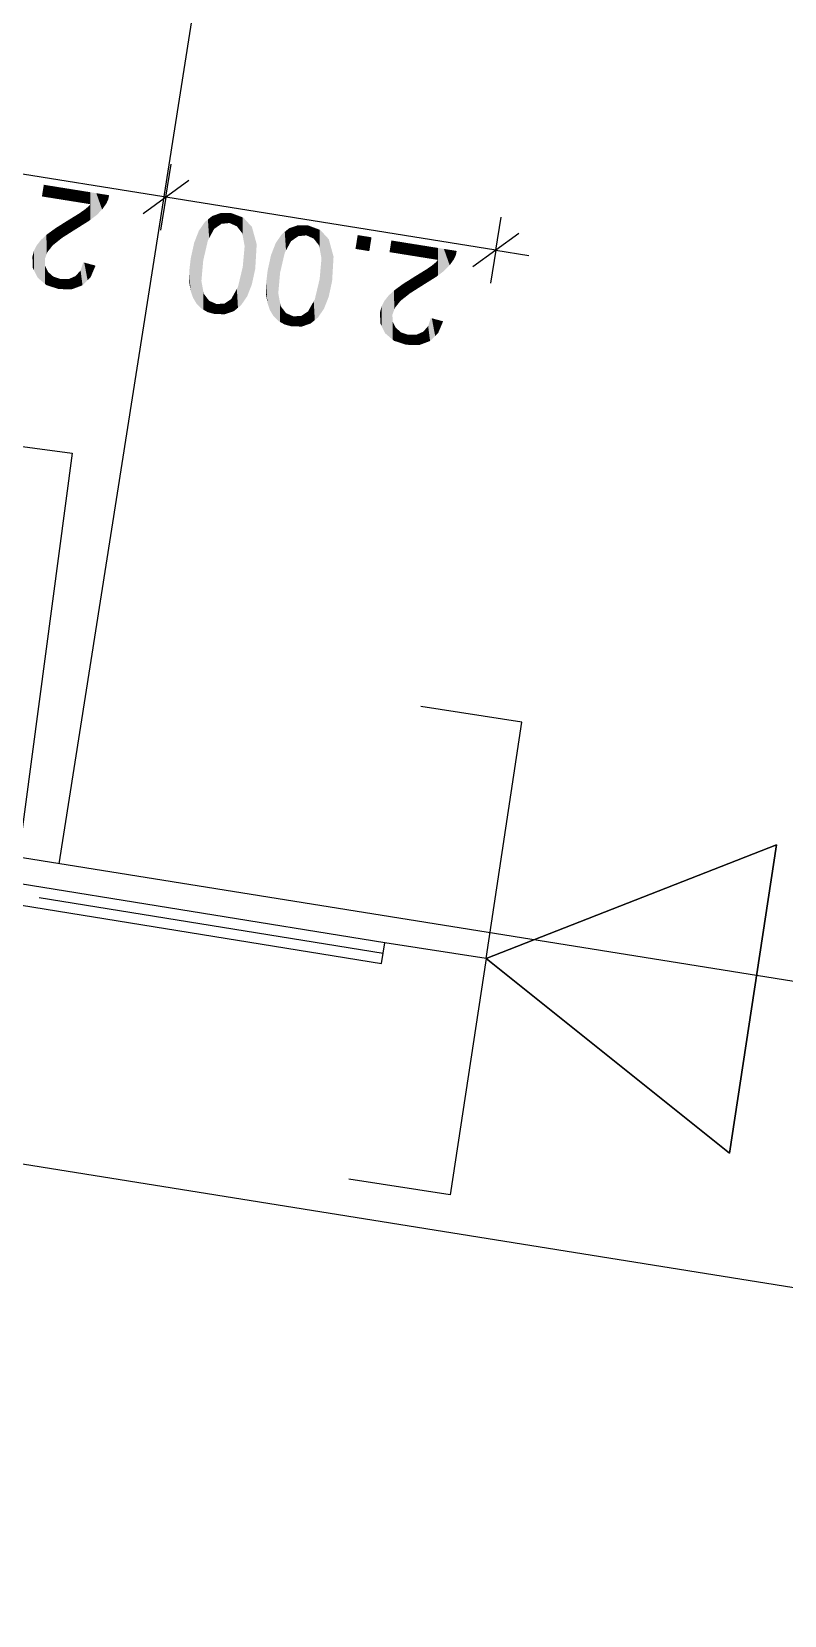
# Model space of a CAD drawing. Header units: inches. Extents: x 0.0008 to 0.0144, y 0.0003 to 0.0113.
# Drawn here: x 0.0058682 to 0.0060456, y 0.0052366 to 0.0056099 of the extents above; entities that cross this region are included whole.
import ezdxf

# ---------------------------------------------------------------- set-up
doc = ezdxf.new("R2010")
doc.units = ezdxf.units.IN
doc.header["$MEASUREMENT"] = 0
doc.linetypes.add('PUNKT', pattern=[6.35, 0, -6.35])
doc.layers.add('Standard', color=7, linetype='Continuous')

# ---------------------------------------------------------------- blocks, each defined once
blk = doc.blocks.new('*U601')
at = {"layer": 'Standard', "color": 7, "linetype": 'ByBlock'}
for points in [[(0.1512053, 0.141169), (0.1511941, 0.1411708), (0.1512053, 0.1412407)], [(0.1512053, 0.141169), (0.1512053, 0.1412407), (0.1512117, 0.141168)], [(0.1512117, 0.141168), (0.1512117, 0.1412397), (0.1512129, 0.1411678)], [(0.1512129, 0.1411678), (0.1512129, 0.1412395), (0.151221, 0.1411665)], [(0.151221, 0.1411665), (0.151221, 0.1412382), (0.151223, 0.1411662)], [(0.151223, 0.1411662), (0.151223, 0.1412379), (0.151227, 0.1411655)], [(0.151227, 0.1411655), (0.151227, 0.1412372), (0.1512312, 0.1411649)], [(0.1512312, 0.1411649), (0.1512312, 0.1412366), (0.1512596, 0.1411603)], [(0.1512596, 0.1411603), (0.1512596, 0.141232), (0.1512631, 0.1411597)], [(0.1512631, 0.1411597), (0.1512631, 0.1412314), (0.1512751, 0.1411578)], [(0.1512751, 0.1411578), (0.1512751, 0.1412295), (0.1512955, 0.1411545)], [(0.1512955, 0.1411545), (0.1512955, 0.1412262), (0.1513068, 0.1411527)], [(0.1513068, 0.1411527), (0.1513068, 0.1412244), (0.1513181, 0.1411509)], [(0.1513181, 0.1411509), (0.1513181, 0.1412226), (0.1513517, 0.1411455)], [(0.1513517, 0.1411455), (0.1513517, 0.1412172), (0.1513553, 0.141145)], [(0.1513553, 0.141145), (0.1513553, 0.1412167), (0.1513732, 0.1411421)], [(0.1513732, 0.1411421), (0.1513732, 0.1412138), (0.1513959, 0.1411385)], [(0.1513959, 0.1411385), (0.1513959, 0.1412102), (0.1514103, 0.1411362)], [(0.1514103, 0.1411362), (0.1514103, 0.1412079), (0.1514128, 0.1411358)], [(0.1514128, 0.1411358), (0.1514128, 0.1412075), (0.1514257, 0.1411337)], [(0.1514257, 0.1411337), (0.1514257, 0.1412054), (0.1514372, 0.1411318)], [(0.1514372, 0.1411318), (0.1514372, 0.1412035), (0.1514418, 0.1411311)], [(0.1514418, 0.1411311), (0.1514418, 0.1412028), (0.1514477, 0.1411302)], [(0.1514477, 0.1411302), (0.1514477, 0.1412019), (0.1514678, 0.1411269)], [(0.1514678, 0.1411269), (0.1514678, 0.1411986), (0.151473, 0.1411261)], [(0.151473, 0.1411261), (0.151473, 0.1411978), (0.1514847, 0.1411242)], [(0.1514372, 0.1410001), (0.1514257, 0.1410749), (0.1514372, 0.1410828)], [(0.1514418, 0.141003), (0.1514372, 0.1410828), (0.1514418, 0.1410859)], [(0.1514477, 0.1410067), (0.1514418, 0.1410859), (0.1514477, 0.14109)], [(0.1514678, 0.1410193), (0.1514477, 0.14109), (0.1514678, 0.1411066)], [(0.151473, 0.1410225), (0.1514678, 0.1411066), (0.151473, 0.141112)], [(0.1514847, 0.1410313), (0.151473, 0.141112), (0.1514847, 0.1411242)], [(0.1512955, 0.1409072), (0.1512751, 0.1409804), (0.1512955, 0.1409933)], [(0.1513068, 0.140916), (0.1512955, 0.1409933), (0.1513068, 0.1410003)], [(0.1513181, 0.140925), (0.1513068, 0.1410003), (0.1513181, 0.1410075)], [(0.1513517, 0.1409462), (0.1513181, 0.1410075), (0.1513517, 0.1410287)], [(0.1513553, 0.1409485), (0.1513517, 0.1410287), (0.1513553, 0.1410309)], [(0.1513732, 0.1409598), (0.1513553, 0.1410309), (0.1513732, 0.1410418)], [(0.1513959, 0.1409742), (0.1513732, 0.1410418), (0.1513959, 0.1410558)], [(0.1514103, 0.1409832), (0.1513959, 0.1410558), (0.1514103, 0.1410645)], [(0.1514128, 0.1409848), (0.1514103, 0.1410645), (0.1514128, 0.1410661)], [(0.1514257, 0.1409929), (0.1514128, 0.1410661), (0.1514257, 0.1410749)], [(0.1511879, 0.1406681), (0.1511681, 0.1408844), (0.1511879, 0.1409098)], [(0.1511941, 0.1406629), (0.1511879, 0.1409098), (0.1511941, 0.1409155)], [(0.1511879, 0.1406681), (0.1511879, 0.1409098), (0.1511941, 0.1406629)], [(0.1512053, 0.1406534), (0.1511941, 0.1409155), (0.1512053, 0.1409259)], [(0.1511941, 0.1406629), (0.1511941, 0.1409155), (0.1512053, 0.1406534)], [(0.1512117, 0.1406479), (0.1512053, 0.1409259), (0.1512117, 0.1409319)], [(0.1512053, 0.1406534), (0.1512053, 0.1409259), (0.1512117, 0.1406479)], [(0.1512129, 0.1407998), (0.1512117, 0.1409319), (0.1512129, 0.140933)], [(0.151221, 0.1408215), (0.1512129, 0.140933), (0.151221, 0.1409404)], [(0.151223, 0.140827), (0.151221, 0.1409404), (0.151223, 0.1409423)], [(0.151227, 0.1408377), (0.151223, 0.1409423), (0.151227, 0.1409453)], [(0.1512312, 0.1408429), (0.151227, 0.1409453), (0.1512312, 0.1409483)], [(0.1512596, 0.1408788), (0.1512312, 0.1409483), (0.1512596, 0.1409691)], [(0.1512631, 0.1408816), (0.1512596, 0.1409691), (0.1512631, 0.1409716)], [(0.1512751, 0.140891), (0.1512631, 0.1409716), (0.1512751, 0.1409804)], [(0.1511394, 0.1407439), (0.1511372, 0.1408101), (0.1511394, 0.1408182)], [(0.1511464, 0.1407294), (0.1511394, 0.1408182), (0.1511464, 0.1408447)], [(0.1511394, 0.1407439), (0.1511394, 0.1408182), (0.1511464, 0.1407294)], [(0.1511629, 0.1406956), (0.1511464, 0.1408447), (0.1511629, 0.1408777)], [(0.1511464, 0.1407294), (0.1511464, 0.1408447), (0.1511629, 0.1406956)], [(0.1511681, 0.140685), (0.1511629, 0.1408777), (0.1511681, 0.1408844)], [(0.1511629, 0.1406956), (0.1511629, 0.1408777), (0.1511681, 0.140685)], [(0.1511681, 0.140685), (0.1511681, 0.1408844), (0.1511879, 0.1406681)], [(0.1512117, 0.1406479), (0.1512117, 0.1407966), (0.1512129, 0.1406469)], [(0.1512129, 0.1406469), (0.1512129, 0.1407554), (0.151221, 0.1406401)], [(0.151221, 0.1406401), (0.151221, 0.1407392), (0.151223, 0.1406394)], [(0.151223, 0.1406394), (0.151223, 0.1407351), (0.151227, 0.1406381)], [(0.151227, 0.1406381), (0.151227, 0.1407271), (0.1512312, 0.1406368)], [(0.1512312, 0.1406368), (0.1512312, 0.1407188), (0.1512596, 0.1406276)], [(0.1514103, 0.1406286), (0.1513959, 0.1406942), (0.1514103, 0.1407103)], [(0.1514128, 0.1406296), (0.1514103, 0.1407103), (0.1514128, 0.1407132)], [(0.1514257, 0.1406344), (0.1514128, 0.1407132), (0.1514257, 0.1407279)], [(0.1514372, 0.1406386), (0.1514257, 0.1407279), (0.1514372, 0.1407623)], [(0.1514418, 0.1406432), (0.1514372, 0.1407623), (0.1514418, 0.1407763)], [(0.1512596, 0.1406276), (0.1512596, 0.1406936), (0.1512631, 0.1406265)], [(0.1512631, 0.1406265), (0.1512631, 0.1406905), (0.1512751, 0.1406226)], [(0.1512751, 0.1406226), (0.1512751, 0.1406865), (0.1512955, 0.1406161)], [(0.1512955, 0.1406161), (0.1512955, 0.1406798), (0.1513068, 0.1406159)], [(0.1513181, 0.1406157), (0.1513068, 0.140676), (0.1513181, 0.1406762)], [(0.1513068, 0.1406159), (0.1513068, 0.140676), (0.1513181, 0.1406157)], [(0.1513517, 0.1406152), (0.1513181, 0.1406762), (0.1513517, 0.1406765)], [(0.1513181, 0.1406157), (0.1513181, 0.1406762), (0.1513517, 0.1406152)], [(0.1513553, 0.1406151), (0.1513517, 0.1406765), (0.1513553, 0.1406766)], [(0.1513517, 0.1406152), (0.1513517, 0.1406765), (0.1513553, 0.1406151)], [(0.1513732, 0.1406149), (0.1513553, 0.1406766), (0.1513732, 0.1406843)], [(0.1513553, 0.1406151), (0.1513553, 0.1406766), (0.1513732, 0.1406149)], [(0.1513959, 0.1406233), (0.1513732, 0.1406843), (0.1513959, 0.1406942)]]:
    blk.add_solid(points, dxfattribs=at)
at = {"layer": 'Standard', "color": 7, "linetype": 'ByBlock', "extrusion": (0, 0, -1)}
for points in [[(-0.1512117, 0.141168), (-0.1512053, 0.1412407), (-0.1512117, 0.1412397)], [(-0.1512129, 0.1411678), (-0.1512117, 0.1412397), (-0.1512129, 0.1412395)], [(-0.151221, 0.1411665), (-0.1512129, 0.1412395), (-0.151221, 0.1412382)], [(-0.151223, 0.1411662), (-0.151221, 0.1412382), (-0.151223, 0.1412379)], [(-0.151227, 0.1411655), (-0.151223, 0.1412379), (-0.151227, 0.1412372)], [(-0.1512312, 0.1411649), (-0.151227, 0.1412372), (-0.1512312, 0.1412366)], [(-0.1512596, 0.1411603), (-0.1512312, 0.1412366), (-0.1512596, 0.141232)], [(-0.1512631, 0.1411597), (-0.1512596, 0.141232), (-0.1512631, 0.1412314)], [(-0.1512751, 0.1411578), (-0.1512631, 0.1412314), (-0.1512751, 0.1412295)], [(-0.1512955, 0.1411545), (-0.1512751, 0.1412295), (-0.1512955, 0.1412262)], [(-0.1513068, 0.1411527), (-0.1512955, 0.1412262), (-0.1513068, 0.1412244)], [(-0.1513181, 0.1411509), (-0.1513068, 0.1412244), (-0.1513181, 0.1412226)], [(-0.1513517, 0.1411455), (-0.1513181, 0.1412226), (-0.1513517, 0.1412172)], [(-0.1513553, 0.141145), (-0.1513517, 0.1412172), (-0.1513553, 0.1412167)], [(-0.1513732, 0.1411421), (-0.1513553, 0.1412167), (-0.1513732, 0.1412138)], [(-0.1513959, 0.1411385), (-0.1513732, 0.1412138), (-0.1513959, 0.1412102)], [(-0.1514103, 0.1411362), (-0.1513959, 0.1412102), (-0.1514103, 0.1412079)], [(-0.1514128, 0.1411358), (-0.1514103, 0.1412079), (-0.1514128, 0.1412075)], [(-0.1514257, 0.1411337), (-0.1514128, 0.1412075), (-0.1514257, 0.1412054)], [(-0.1514372, 0.1411318), (-0.1514257, 0.1412054), (-0.1514372, 0.1412035)], [(-0.1514418, 0.1411311), (-0.1514372, 0.1412035), (-0.1514418, 0.1412028)], [(-0.1514477, 0.1411302), (-0.1514418, 0.1412028), (-0.1514477, 0.1412019)], [(-0.1514678, 0.1411269), (-0.1514477, 0.1412019), (-0.1514678, 0.1411986)], [(-0.151473, 0.1411261), (-0.1514678, 0.1411986), (-0.151473, 0.1411978)], [(-0.1514847, 0.1411242), (-0.151473, 0.1411978), (-0.1514847, 0.1411959)], [(-0.1514847, 0.1410313), (-0.1514847, 0.1411959), (-0.1514854, 0.1410318)], [(-0.1514854, 0.1410318), (-0.1514847, 0.1411959), (-0.1514854, 0.1411958)], [(-0.1514854, 0.1410318), (-0.1514854, 0.1411958), (-0.1515153, 0.1410541)], [(-0.1515153, 0.1410541), (-0.1514854, 0.1411958), (-0.1515153, 0.141191)], [(-0.1515153, 0.1410541), (-0.1515153, 0.141191), (-0.15152, 0.1410576)], [(-0.15152, 0.1410576), (-0.1515153, 0.141191), (-0.15152, 0.1411903)], [(-0.15152, 0.1410576), (-0.15152, 0.1411903), (-0.1515546, 0.1410923)], [(-0.1515546, 0.1410923), (-0.15152, 0.1411903), (-0.1515546, 0.1411847)], [(-0.1515546, 0.1410923), (-0.1515546, 0.1411847), (-0.1515803, 0.1411288)], [(-0.1515803, 0.1411288), (-0.1515546, 0.1411847), (-0.1515803, 0.1411806)], [(-0.1515803, 0.1411288), (-0.1515803, 0.1411806), (-0.1515912, 0.1411523)], [(-0.1515912, 0.1411523), (-0.1515803, 0.1411806), (-0.1515912, 0.1411789)], [(-0.1515912, 0.1411523), (-0.1515912, 0.1411789), (-0.1515969, 0.141178)], [(-0.1514372, 0.1410001), (-0.1514372, 0.1410828), (-0.1514418, 0.141003)], [(-0.1514418, 0.141003), (-0.1514418, 0.1410859), (-0.1514477, 0.1410067)], [(-0.1514477, 0.1410067), (-0.1514477, 0.14109), (-0.1514678, 0.1410193)], [(-0.1514678, 0.1410193), (-0.1514678, 0.1411066), (-0.151473, 0.1410225)], [(-0.151473, 0.1410225), (-0.151473, 0.141112), (-0.1514847, 0.1410313)], [(-0.1512955, 0.1409072), (-0.1512955, 0.1409933), (-0.1513068, 0.140916)], [(-0.1513068, 0.140916), (-0.1513068, 0.1410003), (-0.1513181, 0.140925)], [(-0.1513181, 0.140925), (-0.1513181, 0.1410075), (-0.1513517, 0.1409462)], [(-0.1513517, 0.1409462), (-0.1513517, 0.1410287), (-0.1513553, 0.1409485)], [(-0.1513553, 0.1409485), (-0.1513553, 0.1410309), (-0.1513732, 0.1409598)], [(-0.1513732, 0.1409598), (-0.1513732, 0.1410418), (-0.1513959, 0.1409742)], [(-0.1513959, 0.1409742), (-0.1513959, 0.1410558), (-0.1514103, 0.1409832)], [(-0.1514103, 0.1409832), (-0.1514103, 0.1410645), (-0.1514128, 0.1409848)], [(-0.1514128, 0.1409848), (-0.1514128, 0.1410661), (-0.1514257, 0.1409929)], [(-0.1514257, 0.1409929), (-0.1514257, 0.1410749), (-0.1514372, 0.1410001)], [(-0.1512117, 0.1407966), (-0.1512117, 0.1409319), (-0.1512129, 0.1407998)], [(-0.1512129, 0.1407998), (-0.1512129, 0.140933), (-0.151221, 0.1408215)], [(-0.151221, 0.1408215), (-0.151221, 0.1409404), (-0.151223, 0.140827)], [(-0.151223, 0.140827), (-0.151223, 0.1409423), (-0.151227, 0.1408377)], [(-0.151227, 0.1408377), (-0.151227, 0.1409453), (-0.1512312, 0.1408429)], [(-0.1512312, 0.1408429), (-0.1512312, 0.1409483), (-0.1512596, 0.1408788)], [(-0.1512596, 0.1408788), (-0.1512596, 0.1409691), (-0.1512631, 0.1408816)], [(-0.1512631, 0.1408816), (-0.1512631, 0.1409716), (-0.1512751, 0.140891)], [(-0.1512751, 0.140891), (-0.1512751, 0.1409804), (-0.1512955, 0.1409072)], [(-0.1512129, 0.1406469), (-0.1512117, 0.1407966), (-0.1512129, 0.1407554)], [(-0.151221, 0.1406401), (-0.1512129, 0.1407554), (-0.151221, 0.1407392)], [(-0.151223, 0.1406394), (-0.151221, 0.1407392), (-0.151223, 0.1407351)], [(-0.151227, 0.1406381), (-0.151223, 0.1407351), (-0.151227, 0.1407271)], [(-0.1512312, 0.1406368), (-0.151227, 0.1407271), (-0.1512312, 0.1407188)], [(-0.1512596, 0.1406276), (-0.1512312, 0.1407188), (-0.1512596, 0.1406936)], [(-0.1514103, 0.1406286), (-0.1514103, 0.1407103), (-0.1514128, 0.1406296)], [(-0.1514128, 0.1406296), (-0.1514128, 0.1407132), (-0.1514257, 0.1406344)], [(-0.1514257, 0.1406344), (-0.1514257, 0.1407279), (-0.1514372, 0.1406386)], [(-0.1514372, 0.1406386), (-0.1514372, 0.1407623), (-0.1514418, 0.1406432)], [(-0.1514418, 0.1406432), (-0.1514418, 0.1407763), (-0.1514477, 0.140649)], [(-0.1514477, 0.140649), (-0.1514418, 0.1407763), (-0.1514477, 0.1407748)], [(-0.1514477, 0.140649), (-0.1514477, 0.1407748), (-0.1514678, 0.1406687)], [(-0.1514678, 0.1406687), (-0.1514477, 0.1407748), (-0.1514678, 0.1407694)], [(-0.1514678, 0.1406687), (-0.1514678, 0.1407694), (-0.151473, 0.1406738)], [(-0.151473, 0.1406738), (-0.1514678, 0.1407694), (-0.151473, 0.140768)], [(-0.151473, 0.1406738), (-0.151473, 0.140768), (-0.1514847, 0.1406853)], [(-0.1514847, 0.1406853), (-0.151473, 0.140768), (-0.1514847, 0.1407649)], [(-0.1514847, 0.1406853), (-0.1514847, 0.1407649), (-0.1514854, 0.140686)], [(-0.1514854, 0.140686), (-0.1514847, 0.1407649), (-0.1514854, 0.1407647)], [(-0.1514854, 0.140686), (-0.1514854, 0.1407647), (-0.1515153, 0.1407567)], [(-0.1512631, 0.1406265), (-0.1512596, 0.1406936), (-0.1512631, 0.1406905)], [(-0.1512751, 0.1406226), (-0.1512631, 0.1406905), (-0.1512751, 0.1406865)], [(-0.1512955, 0.1406161), (-0.1512751, 0.1406865), (-0.1512955, 0.1406798)], [(-0.1513068, 0.1406159), (-0.1512955, 0.1406798), (-0.1513068, 0.140676)], [(-0.1513732, 0.1406149), (-0.1513732, 0.1406843), (-0.1513959, 0.1406233)], [(-0.1513959, 0.1406233), (-0.1513959, 0.1406942), (-0.1514103, 0.1406286)]]:
    blk.add_solid(points, dxfattribs=at)
blk = doc.blocks.new('*U602')
at = {"layer": 'Standard', "color": 7, "linetype": 'ByBlock'}
for points in [[(0.1510037, 0.141188), (0.1509904, 0.1411902), (0.1510037, 0.141273)], [(0.1510037, 0.141188), (0.1510037, 0.141273), (0.1510733, 0.1411769)]]:
    blk.add_solid(points, dxfattribs=at)
at = {"layer": 'Standard', "color": 7, "linetype": 'ByBlock', "extrusion": (0, 0, -1)}
for points in [[(-0.1510733, 0.1411769), (-0.1510037, 0.141273), (-0.1510733, 0.1412618)], [(-0.1510733, 0.1411769), (-0.1510733, 0.1412618), (-0.1510865, 0.1412597)]]:
    blk.add_solid(points, dxfattribs=at)
blk = doc.blocks.new('*U603')
at = {"layer": 'Standard', "color": 7, "linetype": 'ByBlock'}
for points in [[(0.1505422, 0.1410611), (0.150539, 0.1412636), (0.1505422, 0.1412681)], [(0.1505484, 0.1410877), (0.1505422, 0.1412681), (0.1505484, 0.1412772)], [(0.1505648, 0.1411584), (0.1505484, 0.1412772), (0.1505648, 0.1412906)], [(0.150567, 0.1411677), (0.1505648, 0.1412906), (0.150567, 0.1412924)], [(0.1505744, 0.1411813), (0.150567, 0.1412924), (0.1505744, 0.1412985)], [(0.1505928, 0.1412149), (0.1505744, 0.1412985), (0.1505928, 0.1413135)], [(0.1506044, 0.1412362), (0.1505928, 0.1413135), (0.1506044, 0.1413176)], [(0.1506089, 0.1412394), (0.1506044, 0.1413176), (0.1506089, 0.1413191)], [(0.1506194, 0.1412466), (0.1506089, 0.1413191), (0.1506194, 0.1413228)], [(0.150645, 0.1412643), (0.1506194, 0.1413228), (0.150645, 0.1413317)], [(0.1506963, 0.1412713), (0.1506963, 0.1413311), (0.1507059, 0.1412671)], [(0.1507059, 0.1412671), (0.1507059, 0.141331), (0.1507062, 0.1412669)], [(0.1507062, 0.1412669), (0.1507062, 0.1413309), (0.1507219, 0.1412599)], [(0.1507219, 0.1412599), (0.1507219, 0.1413251), (0.1507404, 0.1412518)], [(0.1507404, 0.1412518), (0.1507404, 0.1413182), (0.1507469, 0.1412434)], [(0.1507469, 0.1412434), (0.1507469, 0.1413158), (0.1507659, 0.1412189)], [(0.1507659, 0.1412189), (0.1507659, 0.1413087), (0.150773, 0.1412097)], [(0.150773, 0.1412097), (0.150773, 0.141306), (0.1507758, 0.141194)], [(0.1507758, 0.141194), (0.1507758, 0.141305), (0.1507797, 0.1411723)], [(0.1507797, 0.1411723), (0.1507797, 0.1413035), (0.1507868, 0.1411328)], [(0.1504994, 0.1407876), (0.1504846, 0.1411531), (0.1504994, 0.1411909)], [(0.1505126, 0.1407745), (0.1504994, 0.1411909), (0.1505126, 0.1412249)], [(0.1504994, 0.1407876), (0.1504994, 0.1411909), (0.1505126, 0.1407745)], [(0.150528, 0.1407593), (0.1505126, 0.1412249), (0.150528, 0.1412474)], [(0.1505126, 0.1407745), (0.1505126, 0.1412249), (0.150528, 0.1407593)], [(0.1505284, 0.1409289), (0.150528, 0.1412474), (0.1505284, 0.141248)], [(0.150539, 0.1410478), (0.1505284, 0.141248), (0.150539, 0.1412636)], [(0.1504778, 0.1408238), (0.1504642, 0.1410598), (0.1504778, 0.1411221)], [(0.1504846, 0.1408124), (0.1504778, 0.1411221), (0.1504846, 0.1411531)], [(0.1504778, 0.1408238), (0.1504778, 0.1411221), (0.1504846, 0.1408124)], [(0.1504846, 0.1408124), (0.1504846, 0.1411531), (0.1504994, 0.1407876)], [(0.1507868, 0.1408101), (0.1507797, 0.1410535), (0.1507868, 0.1411328)], [(0.1504551, 0.1409178), (0.1504548, 0.14098), (0.1504551, 0.1409831)], [(0.1504632, 0.1408672), (0.1504551, 0.1409831), (0.1504632, 0.1410515)], [(0.1504551, 0.1409178), (0.1504551, 0.1409831), (0.1504632, 0.1408672)], [(0.1504642, 0.1408643), (0.1504632, 0.1410515), (0.1504642, 0.1410598)], [(0.1504632, 0.1408672), (0.1504632, 0.1410515), (0.1504642, 0.1408643)], [(0.1504642, 0.1408643), (0.1504642, 0.1410598), (0.1504778, 0.1408238)], [(0.150773, 0.14079), (0.1507659, 0.1409682), (0.150773, 0.140998)], [(0.1507758, 0.1407941), (0.150773, 0.140998), (0.1507758, 0.1410098)], [(0.1507797, 0.1407998), (0.1507758, 0.1410098), (0.1507797, 0.1410535)], [(0.150528, 0.1407593), (0.150528, 0.1409248), (0.1505284, 0.1407589)], [(0.1505284, 0.1407589), (0.1505284, 0.1409227), (0.150539, 0.1407529)], [(0.1507469, 0.1407641), (0.1507404, 0.1408769), (0.1507469, 0.1408885)], [(0.1507659, 0.1407797), (0.1507469, 0.1408885), (0.1507659, 0.1409682)], [(0.150539, 0.1407529), (0.150539, 0.1408648), (0.1505422, 0.1407511)], [(0.1505422, 0.1407511), (0.1505422, 0.1408479), (0.1505484, 0.1407476)], [(0.1505484, 0.1407476), (0.1505484, 0.1408398), (0.1505648, 0.1407382)], [(0.1505648, 0.1407382), (0.1505648, 0.1408184), (0.150567, 0.1407376)], [(0.150567, 0.1407376), (0.150567, 0.1408155), (0.1505744, 0.1407355)], [(0.1505744, 0.1407355), (0.1505744, 0.1408058), (0.1505928, 0.1407305)], [(0.1505928, 0.1407305), (0.1505928, 0.1407978), (0.1506044, 0.1407273)], [(0.1506044, 0.1407273), (0.1506044, 0.1407927), (0.1506089, 0.1407261)], [(0.1506963, 0.1407348), (0.1506693, 0.1407915), (0.1506963, 0.1408093)], [(0.1507059, 0.1407381), (0.1506963, 0.1408093), (0.1507059, 0.1408156)], [(0.1507062, 0.1407382), (0.1507059, 0.1408156), (0.1507062, 0.1408158)], [(0.1507219, 0.1407436), (0.1507062, 0.1408158), (0.1507219, 0.140844)], [(0.1507404, 0.1407587), (0.1507219, 0.140844), (0.1507404, 0.1408769)], [(0.1506089, 0.1407261), (0.1506089, 0.1407907), (0.1506194, 0.140726)], [(0.150645, 0.1407257), (0.1506194, 0.1407862), (0.150645, 0.140788)], [(0.1506194, 0.140726), (0.1506194, 0.1407862), (0.150645, 0.1407257)], [(0.1506482, 0.1407257), (0.150645, 0.140788), (0.1506482, 0.1407882)], [(0.150645, 0.1407257), (0.150645, 0.140788), (0.1506482, 0.1407257)], [(0.1506663, 0.1407255), (0.1506482, 0.1407882), (0.1506663, 0.1407895)], [(0.1506482, 0.1407257), (0.1506482, 0.1407882), (0.1506663, 0.1407255)], [(0.1506693, 0.1407255), (0.1506663, 0.1407895), (0.1506693, 0.1407915)], [(0.1506663, 0.1407255), (0.1506663, 0.1407895), (0.1506693, 0.1407255)]]:
    blk.add_solid(points, dxfattribs=at)
at = {"layer": 'Standard', "color": 7, "linetype": 'ByBlock', "extrusion": (0, 0, -1)}
for points in [[(-0.1505422, 0.1410611), (-0.1505422, 0.1412681), (-0.1505484, 0.1410877)], [(-0.1505484, 0.1410877), (-0.1505484, 0.1412772), (-0.1505648, 0.1411584)], [(-0.1505648, 0.1411584), (-0.1505648, 0.1412906), (-0.150567, 0.1411677)], [(-0.150567, 0.1411677), (-0.150567, 0.1412924), (-0.1505744, 0.1411813)], [(-0.1505744, 0.1411813), (-0.1505744, 0.1412985), (-0.1505928, 0.1412149)], [(-0.1505928, 0.1412149), (-0.1505928, 0.1413135), (-0.1506044, 0.1412362)], [(-0.1506044, 0.1412362), (-0.1506044, 0.1413176), (-0.1506089, 0.1412394)], [(-0.1506089, 0.1412394), (-0.1506089, 0.1413191), (-0.1506194, 0.1412466)], [(-0.1506194, 0.1412466), (-0.1506194, 0.1413228), (-0.150645, 0.1412643)], [(-0.150645, 0.1412643), (-0.150645, 0.1413317), (-0.1506482, 0.1412665)], [(-0.1506482, 0.1412665), (-0.150645, 0.1413317), (-0.1506482, 0.1413316)], [(-0.1506482, 0.1412665), (-0.1506482, 0.1413316), (-0.1506663, 0.1412683)], [(-0.1506663, 0.1412683), (-0.1506482, 0.1413316), (-0.1506663, 0.1413315)], [(-0.1506663, 0.1412683), (-0.1506663, 0.1413315), (-0.1506693, 0.1412686)], [(-0.1506693, 0.1412686), (-0.1506663, 0.1413315), (-0.1506693, 0.1413314)], [(-0.1506693, 0.1412686), (-0.1506693, 0.1413314), (-0.1506963, 0.1412713)], [(-0.1506963, 0.1412713), (-0.1506693, 0.1413314), (-0.1506963, 0.1413311)], [(-0.1507059, 0.1412671), (-0.1506963, 0.1413311), (-0.1507059, 0.141331)], [(-0.1507062, 0.1412669), (-0.1507059, 0.141331), (-0.1507062, 0.1413309)], [(-0.1507219, 0.1412599), (-0.1507062, 0.1413309), (-0.1507219, 0.1413251)], [(-0.1507404, 0.1412518), (-0.1507219, 0.1413251), (-0.1507404, 0.1413182)], [(-0.1507469, 0.1412434), (-0.1507404, 0.1413182), (-0.1507469, 0.1413158)], [(-0.1507659, 0.1412189), (-0.1507469, 0.1413158), (-0.1507659, 0.1413087)], [(-0.150773, 0.1412097), (-0.1507659, 0.1413087), (-0.150773, 0.141306)], [(-0.1507758, 0.141194), (-0.150773, 0.141306), (-0.1507758, 0.141305)], [(-0.1507797, 0.1411723), (-0.1507758, 0.141305), (-0.1507797, 0.1413035)], [(-0.1507868, 0.1411328), (-0.1507797, 0.1413035), (-0.1507868, 0.1412958)], [(-0.1507868, 0.1408101), (-0.1507868, 0.1412958), (-0.1508021, 0.1408323)], [(-0.1508021, 0.1408323), (-0.1507868, 0.1412958), (-0.1508021, 0.1412792)], [(-0.1508021, 0.1408323), (-0.1508021, 0.1412792), (-0.1508301, 0.1409037)], [(-0.1508301, 0.1409037), (-0.1508021, 0.1412792), (-0.1508301, 0.1412486)], [(-0.150528, 0.1409248), (-0.150528, 0.1412474), (-0.1505284, 0.1409289)], [(-0.1505284, 0.1409289), (-0.1505284, 0.141248), (-0.150539, 0.1410478)], [(-0.150539, 0.1410478), (-0.150539, 0.1412636), (-0.1505422, 0.1410611)], [(-0.1508301, 0.1409037), (-0.1508301, 0.1412486), (-0.1508306, 0.1409059)], [(-0.1508306, 0.1409059), (-0.1508301, 0.1412486), (-0.1508306, 0.1412481)], [(-0.1508306, 0.1409059), (-0.1508306, 0.1412481), (-0.1508506, 0.1409979)], [(-0.1508506, 0.1409979), (-0.1508306, 0.1412481), (-0.1508506, 0.1411752)], [(-0.1508506, 0.1409979), (-0.1508506, 0.1411752), (-0.1508591, 0.141144)], [(-0.150773, 0.14079), (-0.150773, 0.140998), (-0.1507758, 0.1407941)], [(-0.1507758, 0.1407941), (-0.1507758, 0.1410098), (-0.1507797, 0.1407998)], [(-0.1507797, 0.1407998), (-0.1507797, 0.1410535), (-0.1507868, 0.1408101)], [(-0.1505284, 0.1407589), (-0.150528, 0.1409248), (-0.1505284, 0.1409227)], [(-0.150539, 0.1407529), (-0.1505284, 0.1409227), (-0.150539, 0.1408648)], [(-0.1507469, 0.1407641), (-0.1507469, 0.1408885), (-0.1507659, 0.1407797)], [(-0.1507659, 0.1407797), (-0.1507659, 0.1409682), (-0.150773, 0.14079)], [(-0.1505422, 0.1407511), (-0.150539, 0.1408648), (-0.1505422, 0.1408479)], [(-0.1505484, 0.1407476), (-0.1505422, 0.1408479), (-0.1505484, 0.1408398)], [(-0.1505648, 0.1407382), (-0.1505484, 0.1408398), (-0.1505648, 0.1408184)], [(-0.150567, 0.1407376), (-0.1505648, 0.1408184), (-0.150567, 0.1408155)], [(-0.1505744, 0.1407355), (-0.150567, 0.1408155), (-0.1505744, 0.1408058)], [(-0.1505928, 0.1407305), (-0.1505744, 0.1408058), (-0.1505928, 0.1407978)], [(-0.1506044, 0.1407273), (-0.1505928, 0.1407978), (-0.1506044, 0.1407927)], [(-0.1506089, 0.1407261), (-0.1506044, 0.1407927), (-0.1506089, 0.1407907)], [(-0.1506963, 0.1407348), (-0.1506963, 0.1408093), (-0.1507059, 0.1407381)], [(-0.1507059, 0.1407381), (-0.1507059, 0.1408156), (-0.1507062, 0.1407382)], [(-0.1507062, 0.1407382), (-0.1507062, 0.1408158), (-0.1507219, 0.1407436)], [(-0.1507219, 0.1407436), (-0.1507219, 0.140844), (-0.1507404, 0.1407587)], [(-0.1507404, 0.1407587), (-0.1507404, 0.1408769), (-0.1507469, 0.1407641)], [(-0.1506194, 0.140726), (-0.1506089, 0.1407907), (-0.1506194, 0.1407862)], [(-0.1506693, 0.1407255), (-0.1506693, 0.1407915), (-0.1506963, 0.1407348)]]:
    blk.add_solid(points, dxfattribs=at)
blk = doc.blocks.new('*U604')
at = {"layer": 'Standard', "color": 7, "linetype": 'ByBlock'}
for points in [[(0.1501045, 0.1412321), (0.1500881, 0.1413509), (0.1501045, 0.1413644)], [(0.1501067, 0.1412414), (0.1501045, 0.1413644), (0.1501067, 0.1413662)], [(0.1501141, 0.1412551), (0.1501067, 0.1413662), (0.1501141, 0.1413722)], [(0.1501325, 0.1412887), (0.1501141, 0.1413722), (0.1501325, 0.1413873)], [(0.1501441, 0.1413099), (0.1501325, 0.1413873), (0.1501441, 0.1413913)], [(0.1501486, 0.1413131), (0.1501441, 0.1413913), (0.1501486, 0.1413929)], [(0.1501591, 0.1413203), (0.1501486, 0.1413929), (0.1501591, 0.1413965)], [(0.1501847, 0.1413381), (0.1501591, 0.1413965), (0.1501847, 0.1414054)], [(0.150236, 0.1413451), (0.150236, 0.1414049), (0.1502456, 0.1413408)], [(0.1502456, 0.1413408), (0.1502456, 0.1414048), (0.1502459, 0.1413407)], [(0.1502459, 0.1413407), (0.1502459, 0.1414047), (0.1502616, 0.1413337)], [(0.1502616, 0.1413337), (0.1502616, 0.1413988), (0.1502801, 0.1413255)], [(0.1502801, 0.1413255), (0.1502801, 0.1413919), (0.1502866, 0.1413171)], [(0.1502866, 0.1413171), (0.1502866, 0.1413895), (0.1503056, 0.1412926)], [(0.1503056, 0.1412926), (0.1503056, 0.1413824), (0.1503127, 0.1412834)], [(0.1503127, 0.1412834), (0.1503127, 0.1413798), (0.1503155, 0.1412678)], [(0.1503155, 0.1412678), (0.1503155, 0.1413787), (0.1503194, 0.141246)], [(0.1503194, 0.141246), (0.1503194, 0.1413773), (0.1503265, 0.1412066)], [(0.1500523, 0.1408482), (0.1500391, 0.1412647), (0.1500523, 0.1412986)], [(0.1500678, 0.140833), (0.1500523, 0.1412986), (0.1500678, 0.1413212)], [(0.1500523, 0.1408482), (0.1500523, 0.1412986), (0.1500678, 0.140833)], [(0.1500681, 0.1410026), (0.1500678, 0.1413212), (0.1500681, 0.1413217)], [(0.1500787, 0.1411215), (0.1500681, 0.1413217), (0.1500787, 0.1413373)], [(0.1500819, 0.1411349), (0.1500787, 0.1413373), (0.1500819, 0.1413419)], [(0.1500881, 0.1411615), (0.1500819, 0.1413419), (0.1500881, 0.1413509)], [(0.1500176, 0.1408976), (0.1500039, 0.1411335), (0.1500176, 0.1411959)], [(0.1500243, 0.1408862), (0.1500176, 0.1411959), (0.1500243, 0.1412268)], [(0.1500176, 0.1408976), (0.1500176, 0.1411959), (0.1500243, 0.1408862)], [(0.1500391, 0.1408613), (0.1500243, 0.1412268), (0.1500391, 0.1412647)], [(0.1500243, 0.1408862), (0.1500243, 0.1412268), (0.1500391, 0.1408613)], [(0.1500391, 0.1408613), (0.1500391, 0.1412647), (0.1500523, 0.1408482)], [(0.1503265, 0.1408839), (0.1503194, 0.1411273), (0.1503265, 0.1412066)], [(0.1500029, 0.1409409), (0.1499948, 0.1410568), (0.1500029, 0.1411253)], [(0.1500039, 0.140938), (0.1500029, 0.1411253), (0.1500039, 0.1411335)], [(0.1500029, 0.1409409), (0.1500029, 0.1411253), (0.1500039, 0.140938)], [(0.1500039, 0.140938), (0.1500039, 0.1411335), (0.1500176, 0.1408976)], [(0.1503155, 0.1408679), (0.1503127, 0.1410718), (0.1503155, 0.1410836)], [(0.1503194, 0.1408736), (0.1503155, 0.1410836), (0.1503194, 0.1411273)], [(0.1499948, 0.1409915), (0.1499945, 0.1410538), (0.1499948, 0.1410568)], [(0.1499948, 0.1409915), (0.1499948, 0.1410568), (0.1500029, 0.1409409)], [(0.1500678, 0.140833), (0.1500678, 0.1409985), (0.1500681, 0.1408327)], [(0.1500681, 0.1408327), (0.1500681, 0.1409965), (0.1500787, 0.1408266)], [(0.1503056, 0.1408534), (0.1502866, 0.1409622), (0.1503056, 0.141042)], [(0.1503127, 0.1408638), (0.1503056, 0.141042), (0.1503127, 0.1410718)], [(0.1500787, 0.1408266), (0.1500787, 0.1409386), (0.1500819, 0.1408248)], [(0.1500819, 0.1408248), (0.1500819, 0.1409216), (0.1500881, 0.1408213)], [(0.1500881, 0.1408213), (0.1500881, 0.1409135), (0.1501045, 0.1408119)], [(0.1501045, 0.1408119), (0.1501045, 0.1408921), (0.1501067, 0.1408113)], [(0.1501067, 0.1408113), (0.1501067, 0.1408893), (0.1501141, 0.1408093)], [(0.1502456, 0.1408118), (0.150236, 0.140883), (0.1502456, 0.1408894)], [(0.1502459, 0.1408119), (0.1502456, 0.1408894), (0.1502459, 0.1408896)], [(0.1502616, 0.1408173), (0.1502459, 0.1408896), (0.1502616, 0.1409177)], [(0.1502801, 0.1408325), (0.1502616, 0.1409177), (0.1502801, 0.1409506)], [(0.1502866, 0.1408378), (0.1502801, 0.1409506), (0.1502866, 0.1409622)], [(0.1501141, 0.1408093), (0.1501141, 0.1408796), (0.1501325, 0.1408042)], [(0.1501325, 0.1408042), (0.1501325, 0.1408715), (0.1501441, 0.1408011)], [(0.1501441, 0.1408011), (0.1501441, 0.1408665), (0.1501486, 0.1407998)], [(0.1501486, 0.1407998), (0.1501486, 0.1408645), (0.1501591, 0.1407997)], [(0.1501847, 0.1407995), (0.1501591, 0.1408599), (0.1501847, 0.1408617)], [(0.1501591, 0.1407997), (0.1501591, 0.1408599), (0.1501847, 0.1407995)], [(0.1501879, 0.1407994), (0.1501847, 0.1408617), (0.1501879, 0.140862)], [(0.1501847, 0.1407995), (0.1501847, 0.1408617), (0.1501879, 0.1407994)], [(0.150206, 0.1407993), (0.1501879, 0.140862), (0.150206, 0.1408632)], [(0.1501879, 0.1407994), (0.1501879, 0.140862), (0.150206, 0.1407993)], [(0.150209, 0.1407992), (0.150206, 0.1408632), (0.150209, 0.1408652)], [(0.150206, 0.1407993), (0.150206, 0.1408632), (0.150209, 0.1407992)], [(0.150236, 0.1408085), (0.150209, 0.1408652), (0.150236, 0.140883)]]:
    blk.add_solid(points, dxfattribs=at)
at = {"layer": 'Standard', "color": 7, "linetype": 'ByBlock', "extrusion": (0, 0, -1)}
for points in [[(-0.1501045, 0.1412321), (-0.1501045, 0.1413644), (-0.1501067, 0.1412414)], [(-0.1501067, 0.1412414), (-0.1501067, 0.1413662), (-0.1501141, 0.1412551)], [(-0.1501141, 0.1412551), (-0.1501141, 0.1413722), (-0.1501325, 0.1412887)], [(-0.1501325, 0.1412887), (-0.1501325, 0.1413873), (-0.1501441, 0.1413099)], [(-0.1501441, 0.1413099), (-0.1501441, 0.1413913), (-0.1501486, 0.1413131)], [(-0.1501486, 0.1413131), (-0.1501486, 0.1413929), (-0.1501591, 0.1413203)], [(-0.1501591, 0.1413203), (-0.1501591, 0.1413965), (-0.1501847, 0.1413381)], [(-0.1501847, 0.1413381), (-0.1501847, 0.1414054), (-0.1501879, 0.1413403)], [(-0.1501879, 0.1413403), (-0.1501847, 0.1414054), (-0.1501879, 0.1414054)], [(-0.1501879, 0.1413403), (-0.1501879, 0.1414054), (-0.150206, 0.1413421)], [(-0.150206, 0.1413421), (-0.1501879, 0.1414054), (-0.150206, 0.1414052)], [(-0.150206, 0.1413421), (-0.150206, 0.1414052), (-0.150209, 0.1413424)], [(-0.150209, 0.1413424), (-0.150206, 0.1414052), (-0.150209, 0.1414052)], [(-0.150209, 0.1413424), (-0.150209, 0.1414052), (-0.150236, 0.1413451)], [(-0.150236, 0.1413451), (-0.150209, 0.1414052), (-0.150236, 0.1414049)], [(-0.1502456, 0.1413408), (-0.150236, 0.1414049), (-0.1502456, 0.1414048)], [(-0.1502459, 0.1413407), (-0.1502456, 0.1414048), (-0.1502459, 0.1414047)], [(-0.1502616, 0.1413337), (-0.1502459, 0.1414047), (-0.1502616, 0.1413988)], [(-0.1502801, 0.1413255), (-0.1502616, 0.1413988), (-0.1502801, 0.1413919)], [(-0.1502866, 0.1413171), (-0.1502801, 0.1413919), (-0.1502866, 0.1413895)], [(-0.1503056, 0.1412926), (-0.1502866, 0.1413895), (-0.1503056, 0.1413824)], [(-0.1503127, 0.1412834), (-0.1503056, 0.1413824), (-0.1503127, 0.1413798)], [(-0.1503155, 0.1412678), (-0.1503127, 0.1413798), (-0.1503155, 0.1413787)], [(-0.1503194, 0.141246), (-0.1503155, 0.1413787), (-0.1503194, 0.1413773)], [(-0.1503265, 0.1412066), (-0.1503194, 0.1413773), (-0.1503265, 0.1413695)], [(-0.1503265, 0.1408839), (-0.1503265, 0.1413695), (-0.1503418, 0.1409061)], [(-0.1503418, 0.1409061), (-0.1503265, 0.1413695), (-0.1503418, 0.1413529)], [(-0.1500678, 0.1409985), (-0.1500678, 0.1413212), (-0.1500681, 0.1410026)], [(-0.1500681, 0.1410026), (-0.1500681, 0.1413217), (-0.1500787, 0.1411215)], [(-0.1500787, 0.1411215), (-0.1500787, 0.1413373), (-0.1500819, 0.1411349)], [(-0.1500819, 0.1411349), (-0.1500819, 0.1413419), (-0.1500881, 0.1411615)], [(-0.1500881, 0.1411615), (-0.1500881, 0.1413509), (-0.1501045, 0.1412321)], [(-0.1503418, 0.1409061), (-0.1503418, 0.1413529), (-0.1503698, 0.1409774)], [(-0.1503698, 0.1409774), (-0.1503418, 0.1413529), (-0.1503698, 0.1413223)], [(-0.1503698, 0.1409774), (-0.1503698, 0.1413223), (-0.1503703, 0.1409797)], [(-0.1503703, 0.1409797), (-0.1503698, 0.1413223), (-0.1503703, 0.1413218)], [(-0.1503703, 0.1409797), (-0.1503703, 0.1413218), (-0.1503903, 0.1410716)], [(-0.1503903, 0.1410716), (-0.1503703, 0.1413218), (-0.1503903, 0.1412489)], [(-0.1503903, 0.1410716), (-0.1503903, 0.1412489), (-0.1503988, 0.1412178)], [(-0.1503155, 0.1408679), (-0.1503155, 0.1410836), (-0.1503194, 0.1408736)], [(-0.1503194, 0.1408736), (-0.1503194, 0.1411273), (-0.1503265, 0.1408839)], [(-0.1500681, 0.1408327), (-0.1500678, 0.1409985), (-0.1500681, 0.1409965)], [(-0.1500787, 0.1408266), (-0.1500681, 0.1409965), (-0.1500787, 0.1409386)], [(-0.1503056, 0.1408534), (-0.1503056, 0.141042), (-0.1503127, 0.1408638)], [(-0.1503127, 0.1408638), (-0.1503127, 0.1410718), (-0.1503155, 0.1408679)], [(-0.1500819, 0.1408248), (-0.1500787, 0.1409386), (-0.1500819, 0.1409216)], [(-0.1500881, 0.1408213), (-0.1500819, 0.1409216), (-0.1500881, 0.1409135)], [(-0.1501045, 0.1408119), (-0.1500881, 0.1409135), (-0.1501045, 0.1408921)], [(-0.1501067, 0.1408113), (-0.1501045, 0.1408921), (-0.1501067, 0.1408893)], [(-0.1501141, 0.1408093), (-0.1501067, 0.1408893), (-0.1501141, 0.1408796)], [(-0.1502456, 0.1408118), (-0.1502456, 0.1408894), (-0.1502459, 0.1408119)], [(-0.1502459, 0.1408119), (-0.1502459, 0.1408896), (-0.1502616, 0.1408173)], [(-0.1502616, 0.1408173), (-0.1502616, 0.1409177), (-0.1502801, 0.1408325)], [(-0.1502801, 0.1408325), (-0.1502801, 0.1409506), (-0.1502866, 0.1408378)], [(-0.1502866, 0.1408378), (-0.1502866, 0.1409622), (-0.1503056, 0.1408534)], [(-0.1501325, 0.1408042), (-0.1501141, 0.1408796), (-0.1501325, 0.1408715)], [(-0.1501441, 0.1408011), (-0.1501325, 0.1408715), (-0.1501441, 0.1408665)], [(-0.1501486, 0.1407998), (-0.1501441, 0.1408665), (-0.1501486, 0.1408645)], [(-0.1501591, 0.1407997), (-0.1501486, 0.1408645), (-0.1501591, 0.1408599)], [(-0.150209, 0.1407992), (-0.150209, 0.1408652), (-0.150236, 0.1408085)], [(-0.150236, 0.1408085), (-0.150236, 0.140883), (-0.1502456, 0.1408118)]]:
    blk.add_solid(points, dxfattribs=at)
blk = doc.blocks.new('*U605')
at = {"layer": 'Standard', "color": 7, "linetype": 'ByBlock'}
for points in [[(0.1491237, 0.1415025), (0.1491125, 0.1415043), (0.1491237, 0.1415742)], [(0.1491237, 0.1415025), (0.1491237, 0.1415742), (0.1491301, 0.1415015)], [(0.1491301, 0.1415015), (0.1491301, 0.1415732), (0.1491313, 0.1415013)], [(0.1491313, 0.1415013), (0.1491313, 0.141573), (0.1491394, 0.1415)], [(0.1491394, 0.1415), (0.1491394, 0.1415717), (0.1491414, 0.1414997)], [(0.1491414, 0.1414997), (0.1491414, 0.1415714), (0.1491454, 0.141499)], [(0.1491454, 0.141499), (0.1491454, 0.1415707), (0.1491496, 0.1414983)], [(0.1491496, 0.1414983), (0.1491496, 0.1415701), (0.149178, 0.1414938)], [(0.149178, 0.1414938), (0.149178, 0.1415655), (0.1491815, 0.1414932)], [(0.1491815, 0.1414932), (0.1491815, 0.1415649), (0.1491935, 0.1414913)], [(0.1491935, 0.1414913), (0.1491935, 0.141563), (0.1492139, 0.141488)], [(0.1492139, 0.141488), (0.1492139, 0.1415597), (0.1492251, 0.1414862)], [(0.1492251, 0.1414862), (0.1492251, 0.1415579), (0.1492365, 0.1414844)], [(0.1492365, 0.1414844), (0.1492365, 0.1415561), (0.1492701, 0.141479)], [(0.1492701, 0.141479), (0.1492701, 0.1415507), (0.1492737, 0.1414785)], [(0.1492737, 0.1414785), (0.1492737, 0.1415502), (0.1492916, 0.1414756)], [(0.1492916, 0.1414756), (0.1492916, 0.1415473), (0.1493143, 0.1414719)], [(0.1493143, 0.1414719), (0.1493143, 0.1415437), (0.1493286, 0.1414697)], [(0.1493286, 0.1414697), (0.1493286, 0.1415414), (0.1493312, 0.1414693)], [(0.1493312, 0.1414693), (0.1493312, 0.141541), (0.1493441, 0.1414672)], [(0.1493441, 0.1414672), (0.1493441, 0.1415389), (0.1493556, 0.1414653)], [(0.1493556, 0.1414653), (0.1493556, 0.141537), (0.1493602, 0.1414646)], [(0.1493602, 0.1414646), (0.1493602, 0.1415363), (0.1493661, 0.1414637)], [(0.1493661, 0.1414637), (0.1493661, 0.1415354), (0.1493862, 0.1414604)], [(0.1493862, 0.1414604), (0.1493862, 0.1415321), (0.1493913, 0.1414596)], [(0.1493913, 0.1414596), (0.1493913, 0.1415313), (0.1494031, 0.1414577)], [(0.1494031, 0.1413648), (0.1493913, 0.1414455), (0.1494031, 0.1414577)], [(0.1492701, 0.1412797), (0.1492365, 0.141341), (0.1492701, 0.1413622)], [(0.1492737, 0.141282), (0.1492701, 0.1413622), (0.1492737, 0.1413644)], [(0.1492916, 0.1412933), (0.1492737, 0.1413644), (0.1492916, 0.1413753)], [(0.1493143, 0.1413077), (0.1492916, 0.1413753), (0.1493143, 0.1413893)], [(0.1493286, 0.1413167), (0.1493143, 0.1413893), (0.1493286, 0.141398)], [(0.1493312, 0.1413183), (0.1493286, 0.141398), (0.1493312, 0.1413996)], [(0.1493441, 0.1413264), (0.1493312, 0.1413996), (0.1493441, 0.1414084)], [(0.1493556, 0.1413336), (0.1493441, 0.1414084), (0.1493556, 0.1414163)], [(0.1493602, 0.1413365), (0.1493556, 0.1414163), (0.1493602, 0.1414194)], [(0.1493661, 0.1413402), (0.1493602, 0.1414194), (0.1493661, 0.1414234)], [(0.1493862, 0.1413528), (0.1493661, 0.1414234), (0.1493862, 0.1414401)], [(0.1493913, 0.141356), (0.1493862, 0.1414401), (0.1493913, 0.1414455)], [(0.1491394, 0.141155), (0.1491313, 0.1412665), (0.1491394, 0.1412739)], [(0.1491414, 0.1411604), (0.1491394, 0.1412739), (0.1491414, 0.1412758)], [(0.1491454, 0.1411712), (0.1491414, 0.1412758), (0.1491454, 0.1412788)], [(0.1491496, 0.1411764), (0.1491454, 0.1412788), (0.1491496, 0.1412818)], [(0.149178, 0.1412123), (0.1491496, 0.1412818), (0.149178, 0.1413026)], [(0.1491815, 0.1412151), (0.149178, 0.1413026), (0.1491815, 0.1413051)], [(0.1491935, 0.1412245), (0.1491815, 0.1413051), (0.1491935, 0.1413139)], [(0.1492139, 0.1412407), (0.1491935, 0.1413139), (0.1492139, 0.1413268)], [(0.1492251, 0.1412495), (0.1492139, 0.1413268), (0.1492251, 0.1413338)], [(0.1492365, 0.1412585), (0.1492251, 0.1413338), (0.1492365, 0.141341)], [(0.1490648, 0.1410629), (0.1490578, 0.1411517), (0.1490648, 0.1411782)], [(0.1490813, 0.1410291), (0.1490648, 0.1411782), (0.1490813, 0.1412112)], [(0.1490648, 0.1410629), (0.1490648, 0.1411782), (0.1490813, 0.1410291)], [(0.1490865, 0.1410185), (0.1490813, 0.1412112), (0.1490865, 0.1412179)], [(0.1490813, 0.1410291), (0.1490813, 0.1412112), (0.1490865, 0.1410185)], [(0.1491063, 0.1410016), (0.1490865, 0.1412179), (0.1491063, 0.1412433)], [(0.1490865, 0.1410185), (0.1490865, 0.1412179), (0.1491063, 0.1410016)], [(0.1491125, 0.1409964), (0.1491063, 0.1412433), (0.1491125, 0.141249)], [(0.1491063, 0.1410016), (0.1491063, 0.1412433), (0.1491125, 0.1409964)], [(0.1491237, 0.1409869), (0.1491125, 0.141249), (0.1491237, 0.1412594)], [(0.1491125, 0.1409964), (0.1491125, 0.141249), (0.1491237, 0.1409869)], [(0.1491301, 0.1409814), (0.1491237, 0.1412594), (0.1491301, 0.1412654)], [(0.1491237, 0.1409869), (0.1491237, 0.1412594), (0.1491301, 0.1409814)], [(0.1491313, 0.1411333), (0.1491301, 0.1412654), (0.1491313, 0.1412665)], [(0.1490578, 0.1410774), (0.1490556, 0.1411436), (0.1490578, 0.1411517)], [(0.1490578, 0.1410774), (0.1490578, 0.1411517), (0.1490648, 0.1410629)], [(0.1491301, 0.1409814), (0.1491301, 0.1411301), (0.1491313, 0.1409804)], [(0.1491313, 0.1409804), (0.1491313, 0.1410889), (0.1491394, 0.1409736)], [(0.1493556, 0.1409721), (0.1493441, 0.1410614), (0.1493556, 0.1410958)], [(0.1493602, 0.1409767), (0.1493556, 0.1410958), (0.1493602, 0.1411098)], [(0.1491394, 0.1409736), (0.1491394, 0.1410727), (0.1491414, 0.1409729)], [(0.1491414, 0.1409729), (0.1491414, 0.1410686), (0.1491454, 0.1409716)], [(0.1491454, 0.1409716), (0.1491454, 0.1410606), (0.1491496, 0.1409703)], [(0.1491496, 0.1409703), (0.1491496, 0.1410523), (0.149178, 0.1409611)], [(0.149178, 0.1409611), (0.149178, 0.1410271), (0.1491815, 0.14096)], [(0.1491815, 0.14096), (0.1491815, 0.141024), (0.1491935, 0.1409561)], [(0.1491935, 0.1409561), (0.1491935, 0.14102), (0.1492139, 0.1409496)], [(0.1492139, 0.1409496), (0.1492139, 0.1410133), (0.1492251, 0.1409494)], [(0.1492365, 0.1409492), (0.1492251, 0.1410095), (0.1492365, 0.1410097)], [(0.1492251, 0.1409494), (0.1492251, 0.1410095), (0.1492365, 0.1409492)], [(0.1492701, 0.1409487), (0.1492365, 0.1410097), (0.1492701, 0.14101)], [(0.1492365, 0.1409492), (0.1492365, 0.1410097), (0.1492701, 0.1409487)], [(0.1492737, 0.1409486), (0.1492701, 0.14101), (0.1492737, 0.1410101)], [(0.1492701, 0.1409487), (0.1492701, 0.14101), (0.1492737, 0.1409486)], [(0.1492916, 0.1409484), (0.1492737, 0.1410101), (0.1492916, 0.1410178)], [(0.1492737, 0.1409486), (0.1492737, 0.1410101), (0.1492916, 0.1409484)], [(0.1493143, 0.1409568), (0.1492916, 0.1410178), (0.1493143, 0.1410277)], [(0.1493286, 0.1409621), (0.1493143, 0.1410277), (0.1493286, 0.1410438)], [(0.1493312, 0.1409631), (0.1493286, 0.1410438), (0.1493312, 0.1410467)], [(0.1493441, 0.1409679), (0.1493312, 0.1410467), (0.1493441, 0.1410614)]]:
    blk.add_solid(points, dxfattribs=at)
at = {"layer": 'Standard', "color": 7, "linetype": 'ByBlock', "extrusion": (0, 0, -1)}
for points in [[(-0.1491301, 0.1415015), (-0.1491237, 0.1415742), (-0.1491301, 0.1415732)], [(-0.1491313, 0.1415013), (-0.1491301, 0.1415732), (-0.1491313, 0.141573)], [(-0.1491394, 0.1415), (-0.1491313, 0.141573), (-0.1491394, 0.1415717)], [(-0.1491414, 0.1414997), (-0.1491394, 0.1415717), (-0.1491414, 0.1415714)], [(-0.1491454, 0.141499), (-0.1491414, 0.1415714), (-0.1491454, 0.1415707)], [(-0.1491496, 0.1414983), (-0.1491454, 0.1415707), (-0.1491496, 0.1415701)], [(-0.149178, 0.1414938), (-0.1491496, 0.1415701), (-0.149178, 0.1415655)], [(-0.1491815, 0.1414932), (-0.149178, 0.1415655), (-0.1491815, 0.1415649)], [(-0.1491935, 0.1414913), (-0.1491815, 0.1415649), (-0.1491935, 0.141563)], [(-0.1492139, 0.141488), (-0.1491935, 0.141563), (-0.1492139, 0.1415597)], [(-0.1492251, 0.1414862), (-0.1492139, 0.1415597), (-0.1492251, 0.1415579)], [(-0.1492365, 0.1414844), (-0.1492251, 0.1415579), (-0.1492365, 0.1415561)], [(-0.1492701, 0.141479), (-0.1492365, 0.1415561), (-0.1492701, 0.1415507)], [(-0.1492737, 0.1414785), (-0.1492701, 0.1415507), (-0.1492737, 0.1415502)], [(-0.1492916, 0.1414756), (-0.1492737, 0.1415502), (-0.1492916, 0.1415473)], [(-0.1493143, 0.1414719), (-0.1492916, 0.1415473), (-0.1493143, 0.1415437)], [(-0.1493286, 0.1414697), (-0.1493143, 0.1415437), (-0.1493286, 0.1415414)], [(-0.1493312, 0.1414693), (-0.1493286, 0.1415414), (-0.1493312, 0.141541)], [(-0.1493441, 0.1414672), (-0.1493312, 0.141541), (-0.1493441, 0.1415389)], [(-0.1493556, 0.1414653), (-0.1493441, 0.1415389), (-0.1493556, 0.141537)], [(-0.1493602, 0.1414646), (-0.1493556, 0.141537), (-0.1493602, 0.1415363)], [(-0.1493661, 0.1414637), (-0.1493602, 0.1415363), (-0.1493661, 0.1415354)], [(-0.1493862, 0.1414604), (-0.1493661, 0.1415354), (-0.1493862, 0.1415321)], [(-0.1493913, 0.1414596), (-0.1493862, 0.1415321), (-0.1493913, 0.1415313)], [(-0.1494031, 0.1414577), (-0.1493913, 0.1415313), (-0.1494031, 0.1415294)], [(-0.1494031, 0.1413648), (-0.1494031, 0.1415294), (-0.1494038, 0.1413653)], [(-0.1494038, 0.1413653), (-0.1494031, 0.1415294), (-0.1494038, 0.1415293)], [(-0.1494038, 0.1413653), (-0.1494038, 0.1415293), (-0.1494337, 0.1413876)], [(-0.1494337, 0.1413876), (-0.1494038, 0.1415293), (-0.1494337, 0.1415245)], [(-0.1494337, 0.1413876), (-0.1494337, 0.1415245), (-0.1494384, 0.1413911)], [(-0.1494384, 0.1413911), (-0.1494337, 0.1415245), (-0.1494384, 0.1415238)], [(-0.1494384, 0.1413911), (-0.1494384, 0.1415238), (-0.149473, 0.1414258)], [(-0.149473, 0.1414258), (-0.1494384, 0.1415238), (-0.149473, 0.1415182)], [(-0.149473, 0.1414258), (-0.149473, 0.1415182), (-0.1494987, 0.1414623)], [(-0.1494987, 0.1414623), (-0.149473, 0.1415182), (-0.1494987, 0.1415141)], [(-0.1494987, 0.1414623), (-0.1494987, 0.1415141), (-0.1495096, 0.1414858)], [(-0.1495096, 0.1414858), (-0.1494987, 0.1415141), (-0.1495096, 0.1415124)], [(-0.1495096, 0.1414858), (-0.1495096, 0.1415124), (-0.1495153, 0.1415115)], [(-0.1492701, 0.1412797), (-0.1492701, 0.1413622), (-0.1492737, 0.141282)], [(-0.1492737, 0.141282), (-0.1492737, 0.1413644), (-0.1492916, 0.1412933)], [(-0.1492916, 0.1412933), (-0.1492916, 0.1413753), (-0.1493143, 0.1413077)], [(-0.1493143, 0.1413077), (-0.1493143, 0.1413893), (-0.1493286, 0.1413167)], [(-0.1493286, 0.1413167), (-0.1493286, 0.141398), (-0.1493312, 0.1413183)], [(-0.1493312, 0.1413183), (-0.1493312, 0.1413996), (-0.1493441, 0.1413264)], [(-0.1493441, 0.1413264), (-0.1493441, 0.1414084), (-0.1493556, 0.1413336)], [(-0.1493556, 0.1413336), (-0.1493556, 0.1414163), (-0.1493602, 0.1413365)], [(-0.1493602, 0.1413365), (-0.1493602, 0.1414194), (-0.1493661, 0.1413402)], [(-0.1493661, 0.1413402), (-0.1493661, 0.1414234), (-0.1493862, 0.1413528)], [(-0.1493862, 0.1413528), (-0.1493862, 0.1414401), (-0.1493913, 0.141356)], [(-0.1493913, 0.141356), (-0.1493913, 0.1414455), (-0.1494031, 0.1413648)], [(-0.1491394, 0.141155), (-0.1491394, 0.1412739), (-0.1491414, 0.1411604)], [(-0.1491414, 0.1411604), (-0.1491414, 0.1412758), (-0.1491454, 0.1411712)], [(-0.1491454, 0.1411712), (-0.1491454, 0.1412788), (-0.1491496, 0.1411764)], [(-0.1491496, 0.1411764), (-0.1491496, 0.1412818), (-0.149178, 0.1412123)], [(-0.149178, 0.1412123), (-0.149178, 0.1413026), (-0.1491815, 0.1412151)], [(-0.1491815, 0.1412151), (-0.1491815, 0.1413051), (-0.1491935, 0.1412245)], [(-0.1491935, 0.1412245), (-0.1491935, 0.1413139), (-0.1492139, 0.1412407)], [(-0.1492139, 0.1412407), (-0.1492139, 0.1413268), (-0.1492251, 0.1412495)], [(-0.1492251, 0.1412495), (-0.1492251, 0.1413338), (-0.1492365, 0.1412585)], [(-0.1492365, 0.1412585), (-0.1492365, 0.141341), (-0.1492701, 0.1412797)], [(-0.1491301, 0.1411301), (-0.1491301, 0.1412654), (-0.1491313, 0.1411333)], [(-0.1491313, 0.1411333), (-0.1491313, 0.1412665), (-0.1491394, 0.141155)], [(-0.1491313, 0.1409804), (-0.1491301, 0.1411301), (-0.1491313, 0.1410889)], [(-0.1491394, 0.1409736), (-0.1491313, 0.1410889), (-0.1491394, 0.1410727)], [(-0.1493556, 0.1409721), (-0.1493556, 0.1410958), (-0.1493602, 0.1409767)], [(-0.1493602, 0.1409767), (-0.1493602, 0.1411098), (-0.1493661, 0.1409825)], [(-0.1493661, 0.1409825), (-0.1493602, 0.1411098), (-0.1493661, 0.1411083)], [(-0.1493661, 0.1409825), (-0.1493661, 0.1411083), (-0.1493862, 0.1410022)], [(-0.1493862, 0.1410022), (-0.1493661, 0.1411083), (-0.1493862, 0.1411029)], [(-0.1493862, 0.1410022), (-0.1493862, 0.1411029), (-0.1493913, 0.1410073)], [(-0.1493913, 0.1410073), (-0.1493862, 0.1411029), (-0.1493913, 0.1411015)], [(-0.1493913, 0.1410073), (-0.1493913, 0.1411015), (-0.1494031, 0.1410188)], [(-0.1494031, 0.1410188), (-0.1493913, 0.1411015), (-0.1494031, 0.1410984)], [(-0.1494031, 0.1410188), (-0.1494031, 0.1410984), (-0.1494038, 0.1410195)], [(-0.1494038, 0.1410195), (-0.1494031, 0.1410984), (-0.1494038, 0.1410982)], [(-0.1494038, 0.1410195), (-0.1494038, 0.1410982), (-0.1494337, 0.1410902)], [(-0.1491414, 0.1409729), (-0.1491394, 0.1410727), (-0.1491414, 0.1410686)], [(-0.1491454, 0.1409716), (-0.1491414, 0.1410686), (-0.1491454, 0.1410606)], [(-0.1491496, 0.1409703), (-0.1491454, 0.1410606), (-0.1491496, 0.1410523)], [(-0.149178, 0.1409611), (-0.1491496, 0.1410523), (-0.149178, 0.1410271)], [(-0.1491815, 0.14096), (-0.149178, 0.1410271), (-0.1491815, 0.141024)], [(-0.1491935, 0.1409561), (-0.1491815, 0.141024), (-0.1491935, 0.14102)], [(-0.1492139, 0.1409496), (-0.1491935, 0.14102), (-0.1492139, 0.1410133)], [(-0.1492251, 0.1409494), (-0.1492139, 0.1410133), (-0.1492251, 0.1410095)], [(-0.1492916, 0.1409484), (-0.1492916, 0.1410178), (-0.1493143, 0.1409568)], [(-0.1493143, 0.1409568), (-0.1493143, 0.1410277), (-0.1493286, 0.1409621)], [(-0.1493286, 0.1409621), (-0.1493286, 0.1410438), (-0.1493312, 0.1409631)], [(-0.1493312, 0.1409631), (-0.1493312, 0.1410467), (-0.1493441, 0.1409679)], [(-0.1493441, 0.1409679), (-0.1493441, 0.1410614), (-0.1493556, 0.1409721)]]:
    blk.add_solid(points, dxfattribs=at)

msp = doc.modelspace()

# ---------------------------------------------------------------- linework, layer by layer
at = {"layer": 'Standard', "color": 220, "linetype": 'ByBlock'}
msp.add_line((0.00587464, 0.0054137), (0.00603806, 0.00645296), dxfattribs=at)
at = {"layer": 'Standard', "color": 7, "linetype": 'ByBlock'}
for p, q in [((0.0058993, 0.00557093), (0.00582208, 0.0055833)), ((0.00589982, 0.00557085), (0.00590106, 0.00557862)), ((0.00590523, 0.00557477), (0.00589441, 0.00556693)), ((0.00589982, 0.00557085), (0.00589857, 0.00556307)), ((0.00589982, 0.00557085), (0.0058993, 0.00557093)), ((0.0058993, 0.00557093), (0.0058993, 0.00557093)), ((0.00597759, 0.00555839), (0.00589982, 0.00557085)), ((0.00597759, 0.00555839), (0.00597883, 0.00556616)), ((0.005983, 0.00556231), (0.00597217, 0.00555447)), ((0.00597759, 0.00555839), (0.00597634, 0.00555061)), ((0.00597759, 0.00555839), (0.00598536, 0.00555714)), ((0.00586996, 0.00540579), (0.00595104, 0.00539265))]:
    msp.add_line(p, q, dxfattribs=at)
at = {"layer": 'Standard', "color": 100, "linetype": 'ByBlock'}
msp.add_line((0.00661138, 0.0052957), (0.00503458, 0.00554832), dxfattribs=at)
at = {"layer": 'Standard', "color": 51, "linetype": 'PUNKT'}
for p, q in [((0.00574704, 0.00552801), (0.0058777, 0.00551053)), ((0.0058777, 0.00551053), (0.00586022, 0.00537986))]:
    msp.add_line(p, q, dxfattribs=at)
at = {"layer": 'Standard', "color": 2, "linetype": 'ByBlock'}
msp.add_line((0.00652978, 0.0052366), (0.00502208, 0.00547815), dxfattribs=at)
at = {"layer": 'Standard', "color": 51, "linetype": 'ByBlock'}
for p, q in [((0.00598375, 0.00544715), (0.00595988, 0.00545078)), ((0.00597529, 0.00539145), (0.00598375, 0.00544715)), ((0.00595142, 0.00539508), (0.00580083, 0.0054195)), ((0.00604375, 0.00541824), (0.00597529, 0.00539145)), ((0.00597529, 0.00539145), (0.00604375, 0.00541824)), ((0.00603272, 0.00534556), (0.00604375, 0.00541824)), ((0.00604375, 0.00541824), (0.00603272, 0.00534556)), ((0.00586579, 0.00540398), (0.00595066, 0.00539021)), ((0.00595066, 0.00539021), (0.00595142, 0.00539508)), ((0.00597529, 0.00539145), (0.00595142, 0.00539508)), ((0.00597529, 0.00539145), (0.00596684, 0.00533575)), ((0.00597529, 0.00539145), (0.00603272, 0.00534556)), ((0.00603272, 0.00534556), (0.00597529, 0.00539145)), ((0.00596684, 0.00533575), (0.00594296, 0.00533937))]:
    msp.add_line(p, q, dxfattribs=at)

# ---------------------------------------------------------------- block references
at = {"layer": 'Standard', "color": 7, "linetype": 'ByBlock', "xscale": 0.03937007874015748, "yscale": 0.03937007874015748, "zscale": 0.03937007874015748}
for name in ['*U605', '*U604', '*U603', '*U602', '*U601']:
    msp.add_blockref(name, (0, 0), dxfattribs=at)

doc.saveas('drawing.dxf')
